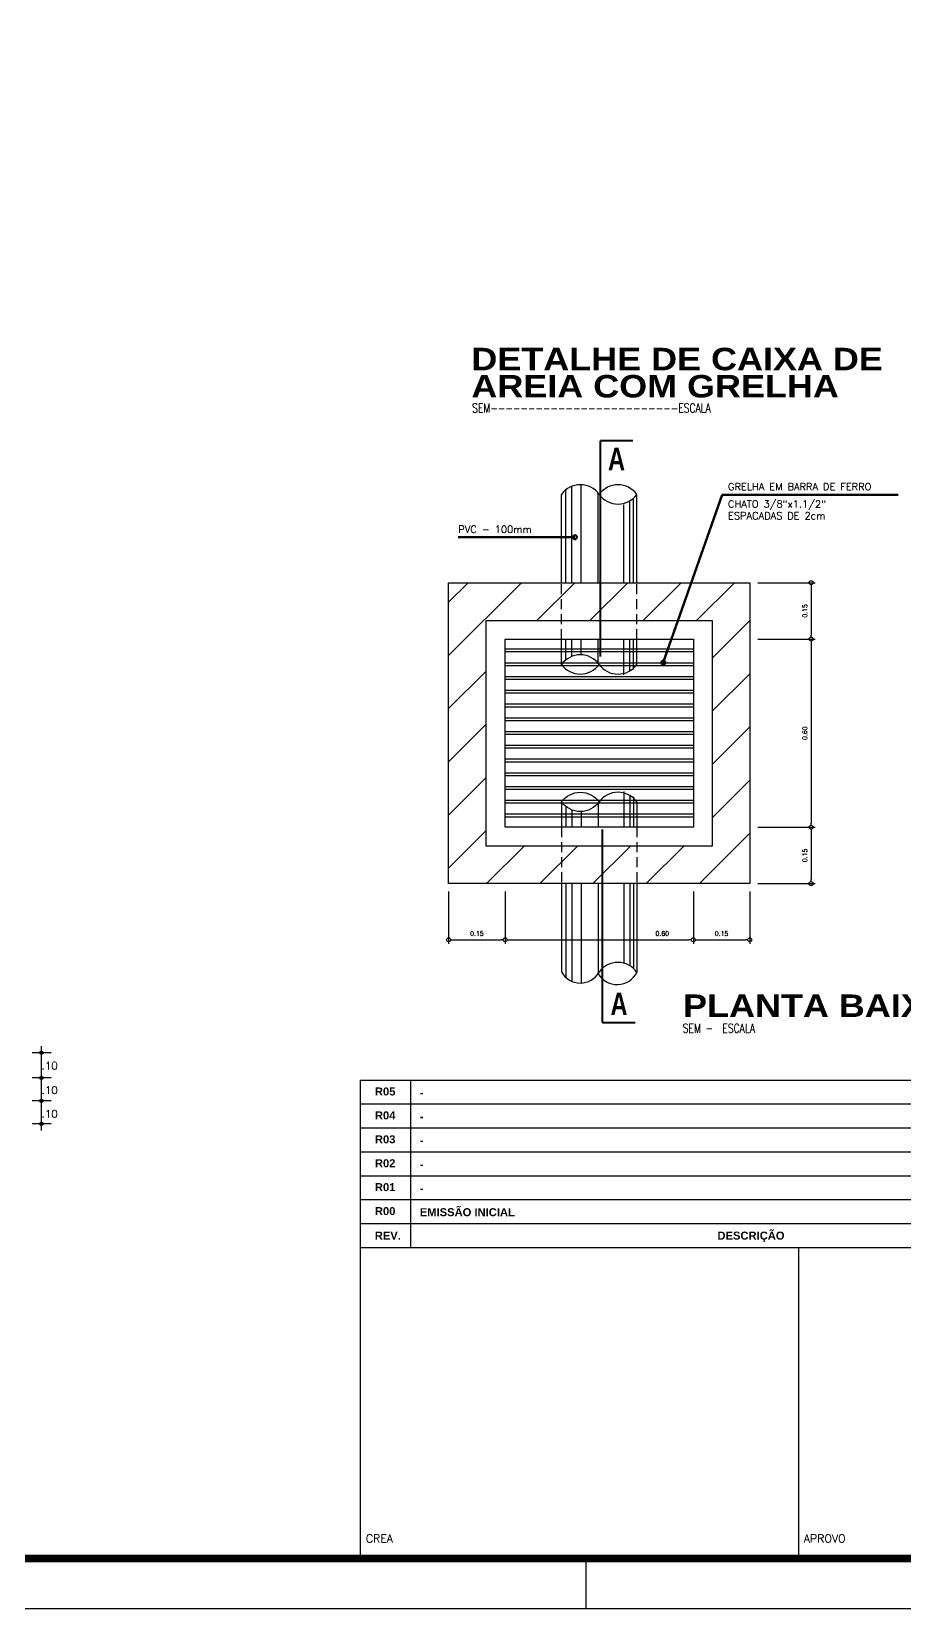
# Model space of a CAD drawing. Header units: inches. Extents: x 752 to 2304, y -3097 to -639.
# Drawn here: x 786.19 to 807.99, y -723.16 to -683.74 of the extents above; entities that cross this region are included whole.
import ezdxf
from ezdxf.enums import TextEntityAlignment as Align

# ---------------------------------------------------------------- set-up
doc = ezdxf.new("R2010")
doc.units = ezdxf.units.IN
doc.header["$MEASUREMENT"] = 0
doc.header["$PDMODE"] = 35
doc.linetypes.add('DASHDOT2', pattern=[0.5, 0.25, -0.125, 0, -0.125])
doc.linetypes.add('HIDDEN', pattern=[0.375, 0.25, -0.125])
for name, color, linetype in [('arq', 9, 'Continuous'), ('ARQ-L', 7, 'Continuous'), ('cercadura', 9, 'Continuous'), ('INDICAÇÕES', 9, 'Continuous'), ('S', 9, 'Continuous'), ('TEXTO-HIDRO', 100, 'Continuous')]:
    doc.layers.add(name, color=color, linetype=linetype)
doc.styles.add('140-125', font='ariblk.TTF', dxfattribs={"height": 0.437})
doc.styles.add('60-75', font='ROMANS.shx', dxfattribs={"height": 0.1125})
doc.styles.add('ROMAND', font='romans.shx', dxfattribs={"height": 0.3})
doc.styles.add('ROMANS', font='romans', dxfattribs={"width": 5, "height": 1})
doc.styles.get("Standard").update_dxf_attribs({"font": 'txt.shx'})
doc.styles.add('SWIS', font='swissbi.ttf', dxfattribs={"width": 0.9})
doc.styles.add('SWISS', font='swissb.ttf')
doc.styles.add('TEXTO-HIDRO', font='ROMANS.shx', dxfattribs={"width": 0.8, "height": 0.2})
doc.dimstyles.get("Standard").update_dxf_attribs({"dimtxt": 0.18, "dimasz": 0.18, "dimexe": 0.18, "dimexo": 0.0625, "dimgap": 0.09, "dimtad": 0, "dimtih": 1, "dimtoh": 1, "dimdec": 4, "dimzin": 0, "dimdsep": 46, "dimtxsty": 'Standard', "dimcen": 0.09, "dimadec": 0, "dimazin": 0, "dimtfac": 1, "dimtdec": 4, "dimtofl": 0, "dimtmove": 0, "dimatfit": 3, "dimfxl": 0, "dimtolj": 1, "dimtzin": 0, "dimarcsym": 0})

# ---------------------------------------------------------------- blocks, each defined once
blk = doc.blocks.new('A1-FASE-FORTAL2')
at = {"layer": 'cercadura'}
for p, q in [((0.296, 0.10567), (0.471, 0.10567)), ((0.296, 0.07218), (0.296, 0.10567)), ((0.306, 0.07218), (0.306, 0.10567)), ((0.296, 0.10088), (0.471, 0.10088)), ((0.296, 0.0961), (0.471, 0.0961)), ((0.296, 0.09132), (0.471, 0.09132)), ((0.296, 0.08653), (0.471, 0.08653)), ((0.296, 0.08175), (0.471, 0.08175)), ((0.296, 0.01), (0.296, 0.07218)), ((0.296, 0.07218), (0.471, 0.07218)), ((0.3835, 0.07218), (0.3835, 0.01)), ((0.341, 0.01), (0.341, 0)), ((0, 0), (0.841, 0))]:
    blk.add_line(p, q, dxfattribs=at)
at = {"layer": 'cercadura', "color": 152, "const_width": 0.0015}
blk.add_lwpolyline([(0.831, 0.5845), (0.025, 0.5845), (0.025, 0.01), (0.831, 0.01), (0.831, 0.5845)], close=True, dxfattribs=at)
at = {"layer": 'cercadura'}
blk.add_lwpolyline([(0.296, 0.07697), (0.471, 0.07697)], dxfattribs=at)
at = {"color": 152, "style": 'ROMAND'}
for p in [(0.67499, 0.04961), (0.67499, 0.04403), (0.67499, 0.03307), (0.67499, 0.02248), (0.67499, 0.01641)]:
    blk.add_attdef('FASE', p, '', height=0.00354, dxfattribs=at)
at = {"color": 152, "style": 'ROMAND', "width": 0.8}
blk.add_attdef('HS-01/15-R01', text='', height=0.00354, dxfattribs=at).set_placement((0.78492, 0.04584), (0.81809, 0.04584), align=Align.FIT)
at = {"color": 152, "style": 'ROMANS'}
for tag, p in [('1/100', (0.79147, 0.0342)), ('?/2008', (0.81053, 0.0342)), ('MES/ANO', (0.79617, 0.0261))]:
    blk.add_attdef(tag, text='', height=0.00197, dxfattribs=at).set_placement(p, align=Align.CENTER)
blk.add_attdef('0107_HS_01_SIT_LEG_R0A', text='', height=0.00174, dxfattribs=at).set_placement((0.78371, 0.01703), (0.82028, 0.01703), align=Align.FIT)
at = {"layer": 'cercadura'}
for s, style, p in [('R05', 'SWISS', (0.29885, 0.10258)), ('R04', 'SWISS', (0.29885, 0.0978)), ('R03', 'SWISS', (0.29885, 0.09301)), ('R02', 'SWISS', (0.29885, 0.08823)), ('R01', 'SWISS', (0.29885, 0.08345)), ('R00', 'SWISS', (0.29885, 0.07866)), ('DESCRIÇÃO', 'SWISS', (0.3673, 0.07376)), ('REV.', 'SWISS', (0.29882, 0.07376)), ('CREA', 'ROMANS', (0.29705, 0.01319)), ('APROVO', 'ROMANS', (0.38455, 0.01319))]:
    blk.add_text(s, height=0.0016, dxfattribs=dict(at, style=style)).set_placement(p)
at = {"layer": 'cercadura', "style": 'SWISS'}
for p in [(0.30782, 0.10236), (0.30782, 0.09758), (0.30782, 0.09279), (0.30782, 0.08801), (0.30782, 0.08323), (0.30782, 0.07844), (0.03034, 0.01433)]:
    blk.add_attdef('-', p, '', height=0.0016, dxfattribs=at)
blk = doc.blocks.new('_DOTBLANK')
at = {"color": 0, "linetype": 'ByBlock'}
blk.add_line((-0.5, 0), (-1, 0), dxfattribs=at)
blk.add_circle((0, 0), 0.5, dxfattribs=at)
blk = doc.blocks.new('*D19')
for p, q in [((804.329, -697.521), (805.762, -697.521)), ((804.329, -697.521), (805.762, -697.521)), ((805.662, -697.621), (805.662, -698.832)), ((805.662, -697.621), (805.662, -698.832)), ((804.329, -698.932), (805.762, -698.932)), ((804.329, -698.932), (805.762, -698.932))]:
    blk.add_line(p, q)
at = {"layer": 'Defpoints', "color": 0}
for p in [(804.129, -697.521), (804.129, -697.521), (804.129, -698.932), (804.129, -698.932), (805.662, -698.932), (805.662, -698.932)]:
    blk.add_point(p, dxfattribs=at)
at = {"xscale": 0.1, "yscale": 0.1, "zscale": 0.1}
for p, rotation in [((805.662, -697.521), 90), ((805.662, -697.521), 90), ((805.662, -698.932), 270), ((805.662, -698.932), 270)]:
    blk.add_blockref('_DOTBLANK', p, dxfattribs=dict(at, rotation=rotation))
at = {"color": 40, "insert": (805.505, -698.227), "char_height": 0.1125, "attachment_point": 5, "rotation": 90, "style": '60-75'}
blk.add_mtext('\\A1;0.15', dxfattribs=at)
blk.add_mtext('\\A1;0.15', dxfattribs=at)
blk = doc.blocks.new('*D20')
for p, q in [((802.719, -705.244), (802.719, -706.547)), ((802.719, -705.244), (802.719, -706.547)), ((804.129, -705.244), (804.129, -706.547)), ((804.129, -705.244), (804.129, -706.547)), ((802.819, -706.447), (804.029, -706.447)), ((802.819, -706.447), (804.029, -706.447))]:
    blk.add_line(p, q)
at = {"layer": 'Defpoints', "color": 0}
for p in [(802.719, -705.044), (802.719, -705.044), (804.129, -705.044), (804.129, -705.044), (804.129, -706.447), (804.129, -706.447)]:
    blk.add_point(p, dxfattribs=at)
at = {"xscale": 0.1, "yscale": 0.1, "zscale": 0.1, "rotation": 180}
blk.add_blockref('_DOTBLANK', (802.719, -706.447), dxfattribs=at)
blk.add_blockref('_DOTBLANK', (802.719, -706.447), dxfattribs=at)
at = {"xscale": 0.1, "yscale": 0.1, "zscale": 0.1}
blk.add_blockref('_DOTBLANK', (804.129, -706.447), dxfattribs=at)
blk.add_blockref('_DOTBLANK', (804.129, -706.447), dxfattribs=at)
at = {"color": 40, "insert": (803.424, -706.291), "char_height": 0.1125, "attachment_point": 5, "style": '60-75'}
blk.add_mtext('\\A1;0.15', dxfattribs=at)
blk.add_mtext('\\A1;0.15', dxfattribs=at)
blk = doc.blocks.new('*D21')
for p, q in [((804.329, -703.633), (805.762, -703.633)), ((804.329, -703.633), (805.762, -703.633)), ((805.662, -703.733), (805.662, -704.944)), ((805.662, -703.733), (805.662, -704.944)), ((804.329, -705.044), (805.762, -705.044)), ((804.329, -705.044), (805.762, -705.044))]:
    blk.add_line(p, q)
at = {"layer": 'Defpoints', "color": 0}
for p in [(804.129, -703.633), (804.129, -703.633), (804.129, -705.044), (804.129, -705.044), (805.662, -705.044), (805.662, -705.044)]:
    blk.add_point(p, dxfattribs=at)
at = {"xscale": 0.1, "yscale": 0.1, "zscale": 0.1}
for p, rotation in [((805.662, -703.633), 90), ((805.662, -703.633), 90), ((805.662, -705.044), 270), ((805.662, -705.044), 270)]:
    blk.add_blockref('_DOTBLANK', p, dxfattribs=dict(at, rotation=rotation))
at = {"color": 40, "insert": (805.505, -704.339), "char_height": 0.1125, "attachment_point": 5, "rotation": 90, "style": '60-75'}
blk.add_mtext('\\A1;0.15', dxfattribs=at)
blk.add_mtext('\\A1;0.15', dxfattribs=at)
blk = doc.blocks.new('*D22')
for p, q in [((804.329, -698.932), (805.762, -698.932)), ((804.329, -698.932), (805.762, -698.932)), ((805.662, -699.032), (805.662, -703.533)), ((805.662, -699.032), (805.662, -703.533)), ((804.329, -703.633), (805.762, -703.633)), ((804.329, -703.633), (805.762, -703.633))]:
    blk.add_line(p, q)
at = {"layer": 'Defpoints', "color": 0}
for p in [(804.129, -698.932), (804.129, -698.932), (804.129, -703.633), (804.129, -703.633), (805.662, -703.633), (805.662, -703.633)]:
    blk.add_point(p, dxfattribs=at)
at = {"xscale": 0.1, "yscale": 0.1, "zscale": 0.1}
for p, rotation in [((805.662, -698.932), 90), ((805.662, -698.932), 90), ((805.662, -703.633), 270), ((805.662, -703.633), 270)]:
    blk.add_blockref('_DOTBLANK', p, dxfattribs=dict(at, rotation=rotation))
at = {"color": 40, "insert": (805.505, -701.283), "char_height": 0.1125, "attachment_point": 5, "rotation": 90, "style": '60-75'}
blk.add_mtext('\\A1;0.60', dxfattribs=at)
blk.add_mtext('\\A1;0.60', dxfattribs=at)
blk = doc.blocks.new('*X15')
at = {"color": 0}
for p, q in [((63.3898, 186.5678), (63.5831, 186.7612)), ((63.3898, 186.7092), (63.4417, 186.7612)), ((63.6246, 186.6612), (63.7246, 186.7612)), ((63.766, 186.6612), (63.866, 186.7612)), ((63.9074, 186.6612), (64.0074, 186.7612)), ((64.0488, 186.6612), (64.1488, 186.7612)), ((64.0898, 186.5607), (64.1898, 186.6607)), ((63.3898, 186.4264), (63.4898, 186.5264)), ((64.0898, 186.4193), (64.1898, 186.5193)), ((63.3898, 186.2849), (63.4898, 186.3849)), ((64.0898, 186.2778), (64.1898, 186.3778)), ((63.3898, 186.1435), (63.4898, 186.2435)), ((64.0898, 186.1364), (64.1898, 186.2364)), ((63.3898, 186.0021), (63.4898, 186.1021)), ((64.0559, 185.9612), (64.1898, 186.095)), ((63.4903, 185.9612), (63.5903, 186.0612)), ((63.6317, 185.9612), (63.7317, 186.0612)), ((63.7731, 185.9612), (63.8731, 186.0612)), ((63.9145, 185.9612), (64.0145, 186.0612))]:
    blk.add_line(p, q, dxfattribs=at)
blk = doc.blocks.new('*D23')
for p, q in [((796.607, -705.244), (796.607, -706.547)), ((796.607, -705.244), (796.607, -706.547)), ((798.017, -705.244), (798.017, -706.547)), ((798.017, -705.244), (798.017, -706.547)), ((796.707, -706.447), (797.917, -706.447)), ((796.707, -706.447), (797.917, -706.447))]:
    blk.add_line(p, q)
at = {"layer": 'Defpoints', "color": 0}
for p in [(796.607, -705.044), (796.607, -705.044), (798.017, -705.044), (798.017, -705.044), (798.017, -706.447), (798.017, -706.447)]:
    blk.add_point(p, dxfattribs=at)
at = {"xscale": 0.1, "yscale": 0.1, "zscale": 0.1, "rotation": 180}
blk.add_blockref('_DOTBLANK', (796.607, -706.447), dxfattribs=at)
blk.add_blockref('_DOTBLANK', (796.607, -706.447), dxfattribs=at)
at = {"xscale": 0.1, "yscale": 0.1, "zscale": 0.1}
blk.add_blockref('_DOTBLANK', (798.017, -706.447), dxfattribs=at)
blk.add_blockref('_DOTBLANK', (798.017, -706.447), dxfattribs=at)
at = {"color": 40, "insert": (797.312, -706.291), "char_height": 0.1125, "attachment_point": 5, "style": '60-75'}
blk.add_mtext('\\A1;0.15', dxfattribs=at)
blk.add_mtext('\\A1;0.15', dxfattribs=at)
blk = doc.blocks.new('*D24')
for p, q in [((798.017, -705.244), (798.017, -706.547)), ((798.017, -705.244), (798.017, -706.547)), ((802.719, -705.244), (802.719, -706.547)), ((802.719, -705.244), (802.719, -706.547)), ((798.117, -706.447), (802.619, -706.447)), ((798.117, -706.447), (802.619, -706.447))]:
    blk.add_line(p, q)
at = {"layer": 'Defpoints', "color": 0}
for p in [(798.017, -705.044), (798.017, -705.044), (802.719, -705.044), (802.719, -705.044), (802.719, -706.447), (802.719, -706.447)]:
    blk.add_point(p, dxfattribs=at)
at = {"xscale": 0.1, "yscale": 0.1, "zscale": 0.1, "rotation": 180}
blk.add_blockref('_DOTBLANK', (798.017, -706.447), dxfattribs=at)
blk.add_blockref('_DOTBLANK', (798.017, -706.447), dxfattribs=at)
at = {"xscale": 0.1, "yscale": 0.1, "zscale": 0.1}
blk.add_blockref('_DOTBLANK', (802.719, -706.447), dxfattribs=at)
blk.add_blockref('_DOTBLANK', (802.719, -706.447), dxfattribs=at)
at = {"color": 40, "insert": (801.944, -706.291), "char_height": 0.1125, "attachment_point": 5, "style": '60-75'}
blk.add_mtext('\\A1;0.60', dxfattribs=at)
blk.add_mtext('\\A1;0.60', dxfattribs=at)

msp = doc.modelspace()

# ---------------------------------------------------------------- hatches: boundary and pattern name
at = {"layer": 'TEXTO-HIDRO'}
h = msp.add_hatch(color=256, dxfattribs=at)
h.paths.add_polyline_path([(786.475, -709.271, 0.414214), (786.434, -709.23), (786.434, -709.271)])
h.paths.add_polyline_path([(786.475, -709.271), (786.434, -709.271), (786.434, -709.312, 0.414214)])
h.paths.add_polyline_path([(786.434, -709.312), (786.434, -709.271), (786.393, -709.271, 0.414214)])
h.paths.add_polyline_path([(786.434, -709.271), (786.434, -709.23, 0.414214), (786.393, -709.271)])
h = msp.add_hatch(color=256, dxfattribs=at)
h.paths.add_polyline_path([(786.475, -709.9, 0.414214), (786.434, -709.859), (786.434, -709.9)])
h.paths.add_polyline_path([(786.475, -709.9), (786.434, -709.9), (786.434, -709.942, 0.414214)])
h.paths.add_polyline_path([(786.434, -709.942), (786.434, -709.9), (786.393, -709.9, 0.414214)])
h.paths.add_polyline_path([(786.434, -709.9), (786.434, -709.859, 0.414214), (786.393, -709.9)])
h = msp.add_hatch(color=256, dxfattribs=at)
h.paths.add_polyline_path([(786.475, -710.474, 0.414214), (786.434, -710.433), (786.434, -710.474)])
h.paths.add_polyline_path([(786.475, -710.474), (786.434, -710.474), (786.434, -710.516, 0.414214)])
h.paths.add_polyline_path([(786.434, -710.516), (786.434, -710.474), (786.393, -710.474, 0.414214)])
h.paths.add_polyline_path([(786.434, -710.474), (786.434, -710.433, 0.414214), (786.393, -710.474)])
h = msp.add_hatch(color=256, dxfattribs=at)
h.paths.add_polyline_path([(786.475, -711.049, 0.414214), (786.434, -711.007), (786.434, -711.049)])
h.paths.add_polyline_path([(786.475, -711.049), (786.434, -711.049), (786.434, -711.09, 0.414214)])
h.paths.add_polyline_path([(786.434, -711.09), (786.434, -711.049), (786.393, -711.049, 0.414214)])
h.paths.add_polyline_path([(786.434, -711.049), (786.434, -711.007, 0.414214), (786.393, -711.049)])

# ---------------------------------------------------------------- linework, layer by layer
at = {"layer": 'arq', "color": 3}
for p, q in [((799.428, -697.521), (799.428, -695.314)), ((801.309, -697.521), (801.309, -695.314)), ((797.547, -704.103), (797.547, -698.462)), ((798.017, -703.633), (798.018, -698.932)), ((798.018, -698.932), (802.719, -698.932)), ((799.428, -699.565), (799.428, -698.932)), ((801.309, -699.565), (801.309, -698.932)), ((802.719, -698.932), (802.719, -703.633)), ((799.428, -703), (799.428, -703.633)), ((801.309, -703), (801.309, -703.633)), ((802.719, -703.633), (798.017, -703.633)), ((803.189, -704.103), (797.547, -704.103)), ((799.428, -705.044), (799.428, -707.252)), ((801.309, -705.044), (801.309, -707.261))]:
    msp.add_line(p, q, dxfattribs=at)
at = {"layer": 'arq', "color": 7}
for p, q in [((799.534, -697.521), (799.535, -695.203)), ((799.68, -697.521), (799.68, -695.123)), ((799.917, -697.521), (799.917, -695.084)), ((800.339, -697.521), (800.339, -695.295)), ((800.985, -697.521), (800.986, -695.572)), ((801.131, -697.521), (801.131, -695.493)), ((801.223, -697.521), (801.223, -695.44)), ((798.018, -699.176), (802.719, -699.176)), ((798.018, -699.244), (802.719, -699.244)), ((799.534, -699.454), (799.534, -698.932)), ((799.68, -699.375), (799.68, -698.932)), ((799.917, -699.335), (799.917, -698.932)), ((800.339, -699.546), (800.339, -698.932)), ((800.985, -699.823), (800.985, -698.932)), ((801.131, -699.744), (801.131, -698.932)), ((801.223, -699.691), (801.223, -698.932)), ((798.018, -699.52), (802.719, -699.52)), ((798.018, -699.588), (802.719, -699.588)), ((798.018, -699.863), (802.719, -699.863)), ((798.018, -699.932), (802.719, -699.932)), ((798.018, -700.207), (802.719, -700.207)), ((798.018, -700.276), (802.719, -700.276)), ((798.018, -700.551), (802.719, -700.551)), ((798.018, -700.62), (802.719, -700.62)), ((798.018, -700.895), (802.719, -700.895)), ((798.018, -700.964), (802.719, -700.964)), ((798.018, -701.239), (802.719, -701.239)), ((798.018, -701.307), (802.719, -701.307)), ((798.018, -701.583), (802.719, -701.583)), ((798.018, -701.651), (802.719, -701.651)), ((798.018, -701.927), (802.719, -701.927)), ((798.018, -701.995), (802.719, -701.995)), ((798.018, -702.271), (802.719, -702.271)), ((798.018, -702.339), (802.719, -702.339)), ((798.018, -702.615), (802.719, -702.615)), ((798.018, -702.683), (802.719, -702.683)), ((800.985, -702.742), (800.985, -703.633)), ((798.018, -702.958), (802.719, -702.958)), ((798.018, -703.027), (802.719, -703.027)), ((799.534, -703.111), (799.534, -703.633)), ((799.68, -703.19), (799.68, -703.633)), ((800.339, -703.019), (800.339, -703.633)), ((801.131, -702.821), (801.131, -703.633)), ((801.223, -702.874), (801.223, -703.633)), ((798.018, -703.302), (802.719, -703.302)), ((798.018, -703.371), (802.719, -703.371)), ((799.917, -703.23), (799.917, -703.633)), ((799.534, -705.044), (799.534, -707.387)), ((799.68, -705.044), (799.68, -707.482)), ((799.917, -705.044), (799.917, -707.528)), ((800.339, -705.044), (800.339, -707.294)), ((800.985, -705.044), (800.985, -707.034)), ((801.131, -705.044), (801.131, -707.095)), ((801.223, -705.044), (801.223, -707.164))]:
    msp.add_line(p, q, dxfattribs=at)
at = {"layer": 'arq', "color": 3, "linetype": 'HIDDEN'}
for p, q in [((799.428, -698.932), (799.428, -697.521)), ((801.309, -698.932), (801.309, -697.521)), ((799.428, -703.633), (799.428, -705.044)), ((801.309, -703.633), (801.309, -705.044))]:
    msp.add_line(p, q, dxfattribs=at)
at = {"layer": 'arq', "color": 3}
for points in [[(800.368, -695.314, 0.513091), (801.309, -695.314, 0.513091)], [(800.368, -699.565, 0.513091), (799.428, -699.565, 0.513091)], [(800.368, -703, -0.513091), (799.428, -703, -0.513091)]]:
    msp.add_lwpolyline(points, format="xyb", close=True, dxfattribs=at)
for points in [[(796.607, -705.044), (796.607, -697.521), (804.129, -697.521)], [(804.129, -697.521), (804.129, -705.044), (796.607, -705.044)], [(797.547, -704.103), (797.547, -698.462), (803.189, -698.462), (803.189, -704.103)]]:
    msp.add_lwpolyline(points, dxfattribs=at)
for centre, radius, start, end in [((799.898, -695.651), 0.579, 35.6757, 144.3235), ((800.838, -699.228), 0.579, 215.6757, 324.3235), ((800.838, -703.338), 0.579, 35.6757, 144.3235), ((800.834, -707.592), 0.579, 34.8531, 144.3235), ((799.896, -706.994), 0.535, 208.8253, 330.8107), ((800.815, -707.011), 0.554, 210.7536, 333.1065)]:
    msp.add_arc(centre, radius, start, end, dxfattribs=at)
at = {"layer": 'S', "linetype": 'DASHDOT2', "const_width": 0.0494}
for points in [[(800.398, -693.968), (800.398, -699.373)], [(800.398, -693.968), (801.21, -693.968)], [(800.448, -708.521), (800.448, -703.688)], [(800.448, -708.521), (801.272, -708.521)]]:
    msp.add_lwpolyline(points, dxfattribs=at)
at = {"layer": 'TEXTO-HIDRO'}
for p, q in [((786.431, -709.102), (786.431, -711.211)), ((786.676, -709.271), (786.201, -709.271)), ((786.676, -709.9), (786.201, -709.9)), ((786.676, -710.474), (786.201, -710.474)), ((786.676, -711.049), (786.201, -711.049))]:
    msp.add_line(p, q, dxfattribs=at)
for centre in [(786.434, -709.271), (786.434, -709.9), (786.434, -710.474), (786.434, -711.049)]:
    msp.add_circle(centre, 0.0412, dxfattribs=at)

# ---------------------------------------------------------------- block references
at = {"layer": 'arq', "color": 7, "xscale": 9.403024177170902, "yscale": 9.403024177170977, "zscale": 9.403024177170899, "rotation": 359.9995999999853}
msp.add_blockref('*X15', (200.539, -2453.637), dxfattribs=at)
at = {"layer": 'INDICAÇÕES', "color": 7}
ref = msp.add_blockref('A1-FASE-FORTAL2', (757.409, -723.161), dxfattribs=dict(at, xscale=124.9997536747053, yscale=124.9997536747053, zscale=124.9997536747105))
ref.add_attrib('-', 'EMISSÃO INICIAL', (795.886, -713.356), dxfattribs={"layer": 'cercadura', "height": 0.2, "style": 'SWISS'})
ref.add_attrib('-', '-', (795.886, -712.758), dxfattribs={"layer": 'cercadura', "height": 0.2, "style": 'SWISS'})
ref.add_attrib('-', '-', (795.886, -712.16), dxfattribs={"layer": 'cercadura', "height": 0.2, "style": 'SWISS'})
ref.add_attrib('-', '-', (795.886, -711.562), dxfattribs={"layer": 'cercadura', "height": 0.2, "style": 'SWISS'})
ref.add_attrib('-', '-', (795.886, -710.964), dxfattribs={"layer": 'cercadura', "height": 0.2, "style": 'SWISS'})
ref.add_attrib('-', '-', (795.886, -710.366), dxfattribs={"layer": 'cercadura', "height": 0.2, "style": 'SWISS'})

# ---------------------------------------------------------------- texts
at = {"layer": 'ARQ-L', "color": 9, "lineweight": 13, "style": '140-125'}
for s, p in [('DETALHE DE CAIXA DE', (797.175, -692.211)), ('AREIA COM GRELHA', (797.175, -692.891)), ('PLANTA BAIXA ', (802.463, -708.376))]:
    msp.add_text(s, height=0.5616, dxfattribs=at).set_placement(p)
at = {"layer": 'S', "width": 0.75}
for s, height, style, p in [('SEM-------------------------ESCALA', 0.22464, 'ROMANS', (797.193, -693.268)), ('A', 0.562, 'SWIS', (800.588, -694.71)), ('A', 0.562, 'SWIS', (800.65, -708.33)), ('SEM -  ESCALA', 0.22464, 'ROMANS', (802.454, -708.77))]:
    msp.add_text(s, height=height, dxfattribs=dict(at, style=style)).set_placement(p)
at = {"layer": 'TEXTO-HIDRO'}
for s, height, style, p in [('GRELHA EM BARRA DE FERRO ', 0.17971, 'ROMANS', (803.586, -695.212)), ('CHATO 3/8"x1.1/2"', 0.17971, 'ROMANS', (803.586, -695.643)), ('PVC - 100mm', 0.17971, 'ROMANS', (796.85, -696.275)), ('ESPACADAS DE 2cm', 0.17971, 'ROMANS', (803.586, -695.938)), ('.10', 0.1875, 'TEXTO-HIDRO', (786.442, -709.688)), ('.10', 0.1875, 'TEXTO-HIDRO', (786.442, -710.299)), ('.10', 0.1875, 'TEXTO-HIDRO', (786.442, -710.893))]:
    msp.add_text(s, height=height, dxfattribs=dict(at, style=style)).set_placement(p)

# ---------------------------------------------------------------- dimensions: what is measured, and where the dimension line sits
for base, p1, p2, text, picture, middle in [((805.662, -698.932), (804.129, -697.521), (804.129, -698.932), '0.15', '*D19', (805.505, -698.227)), ((805.662, -703.633), (804.129, -698.932), (804.129, -703.633), '0.60', '*D22', (805.505, -701.283)), ((805.662, -705.044), (804.129, -703.633), (804.129, -705.044), '0.15', '*D21', (805.505, -704.339))]:
    dim = msp.add_linear_dim(base=base, p1=p1, p2=p2, angle=90, text=text, dimstyle='Standard', override={"dimtxt": 0.12, "dimasz": 0.1, "dimexe": 0.1, "dimexo": 0.2, "dimgap": 0.1, "dimtad": 1, "dimtih": 0, "dimtoh": 0, "dimdec": 2, "dimtxsty": '60-75', "dimblk": 'DOTBLANK', "dimcen": 0, "dimclrd": 256, "dimclre": 256, "dimclrt": 40, "dimtdec": 2, "dimtmove": 1, "dimldrblk": 'DOTBLANK', "dimlwd": 65535, "dimlwe": 65535})
    dim.commit()
    dim.dimension.update_dxf_attribs({"geometry": picture, "text_midpoint": middle})
for base, p1, p2, picture, middle in [((798.017, -706.447), (796.607, -705.044), (798.017, -705.044), '*D23', (797.312, -706.291)), ((804.129, -706.447), (802.719, -705.044), (804.129, -705.044), '*D20', (803.424, -706.291))]:
    dim = msp.add_linear_dim(base=base, p1=p1, p2=p2, text='0.15', dimstyle='Standard', override={"dimtxt": 0.12, "dimasz": 0.1, "dimexe": 0.1, "dimexo": 0.2, "dimgap": 0.1, "dimtad": 1, "dimtih": 0, "dimtoh": 0, "dimdec": 2, "dimtxsty": '60-75', "dimblk": 'DOTBLANK', "dimcen": 0, "dimclrd": 256, "dimclre": 256, "dimclrt": 40, "dimtdec": 2, "dimtmove": 1, "dimldrblk": 'DOTBLANK', "dimlwd": 65535, "dimlwe": 65535})
    dim.commit()
    dim.dimension.update_dxf_attribs({"geometry": picture, "text_midpoint": middle})
dim = msp.add_linear_dim(base=(802.719, -706.447), p1=(798.017, -705.044), p2=(802.719, -705.044), text='0.60', dimstyle='Standard', override={"dimtxt": 0.12, "dimasz": 0.1, "dimexe": 0.1, "dimexo": 0.2, "dimgap": 0.1, "dimtad": 1, "dimtih": 0, "dimtoh": 0, "dimdec": 2, "dimtxsty": '60-75', "dimblk": 'DOTBLANK', "dimcen": 0, "dimclrd": 256, "dimclre": 256, "dimclrt": 40, "dimtdec": 2, "dimtmove": 1, "dimldrblk": 'DOTBLANK', "dimlwd": 65535, "dimlwe": 65535})
dim.commit()
dim.dimension.update_dxf_attribs({"geometry": '*D24', "text_midpoint": (801.944, -706.447), "dimtype": 160})

# ---------------------------------------------------------------- leaders
for points in [[(801.969, -699.517), (803.438, -695.328), (807.837, -695.328)], [(799.761, -696.385), (796.841, -696.385)]]:
    msp.add_leader(points, dimstyle='Standard', override={"dimtxt": 0.12, "dimasz": 0.1, "dimexe": 0.1, "dimexo": 0.5, "dimgap": 0.09, "dimtad": 0, "dimtih": 0, "dimtoh": 0, "dimdec": 2, "dimcen": 0, "dimclrd": 256, "dimclre": 256, "dimclrt": 40, "dimtdec": 2, "dimtmove": 0, "dimldrblk": 'DOTBLANK', "dimlwd": 65535, "dimlwe": 65535})

doc.saveas('drawing.dxf')
